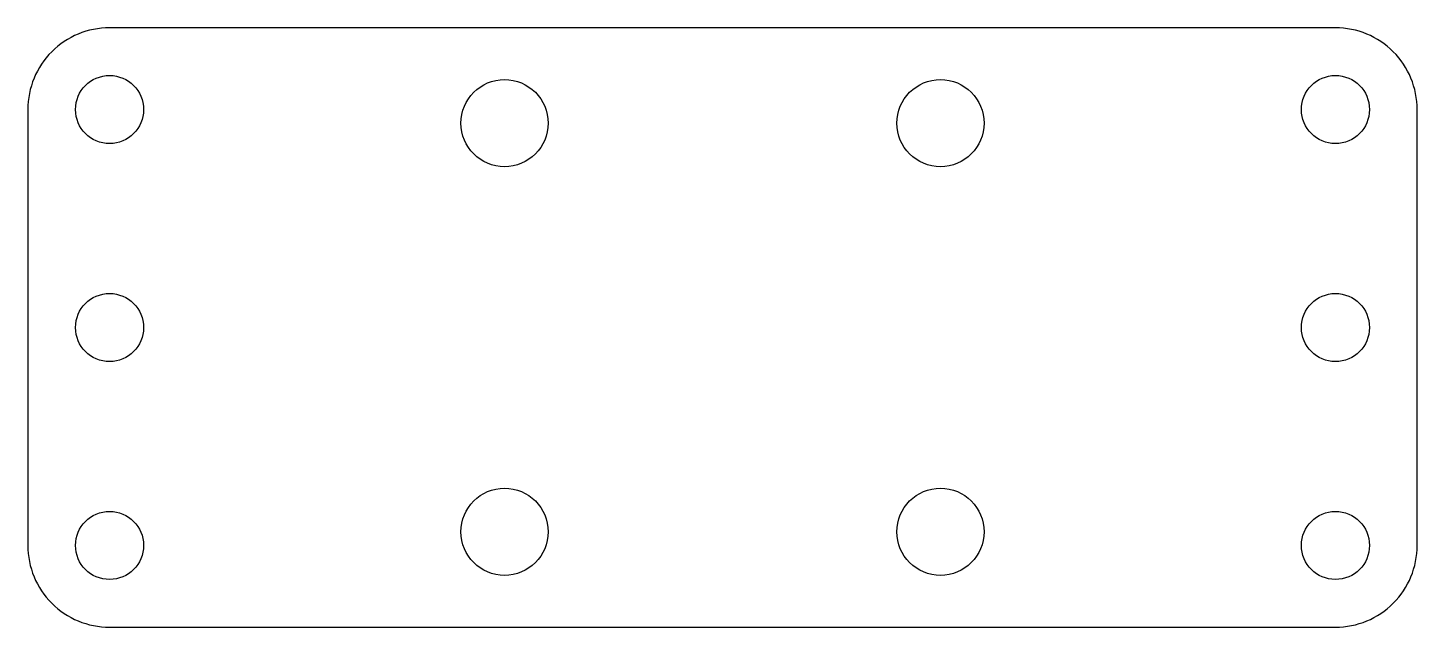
# Model space of a CAD drawing. Header units: inches. Extents: x -1.31 to 0.7, y -0.87 to 0.
import ezdxf

# ---------------------------------------------------------------- set-up
doc = ezdxf.new("R2010")
doc.units = ezdxf.units.IN
doc.header["$MEASUREMENT"] = 0

msp = doc.modelspace()

# ---------------------------------------------------------------- linework, layer by layer
msp.add_lwpolyline([(0.6991, -0.748), (0.6991, -0.1181, 0.414214), (0.581, 0), (-1.1906, 0, 0.414214), (-1.3087, -0.1181), (-1.3087, -0.748, 0.414214), (-1.1906, -0.8661), (0.581, -0.8661, 0.414214)], format="xyb", close=True)
for centre, radius in [((-1.1906, -0.1181), 0.0492), ((-0.6198, -0.1378), 0.063), ((0.0102, -0.1378), 0.063), ((0.581, -0.1181), 0.0492), ((-1.1906, -0.4331), 0.0492), ((0.581, -0.4331), 0.0492), ((-0.6198, -0.7283), 0.063), ((0.0102, -0.7283), 0.063), ((-1.1906, -0.748), 0.0492), ((0.581, -0.748), 0.0492)]:
    msp.add_circle(centre, radius)

doc.saveas('drawing.dxf')
